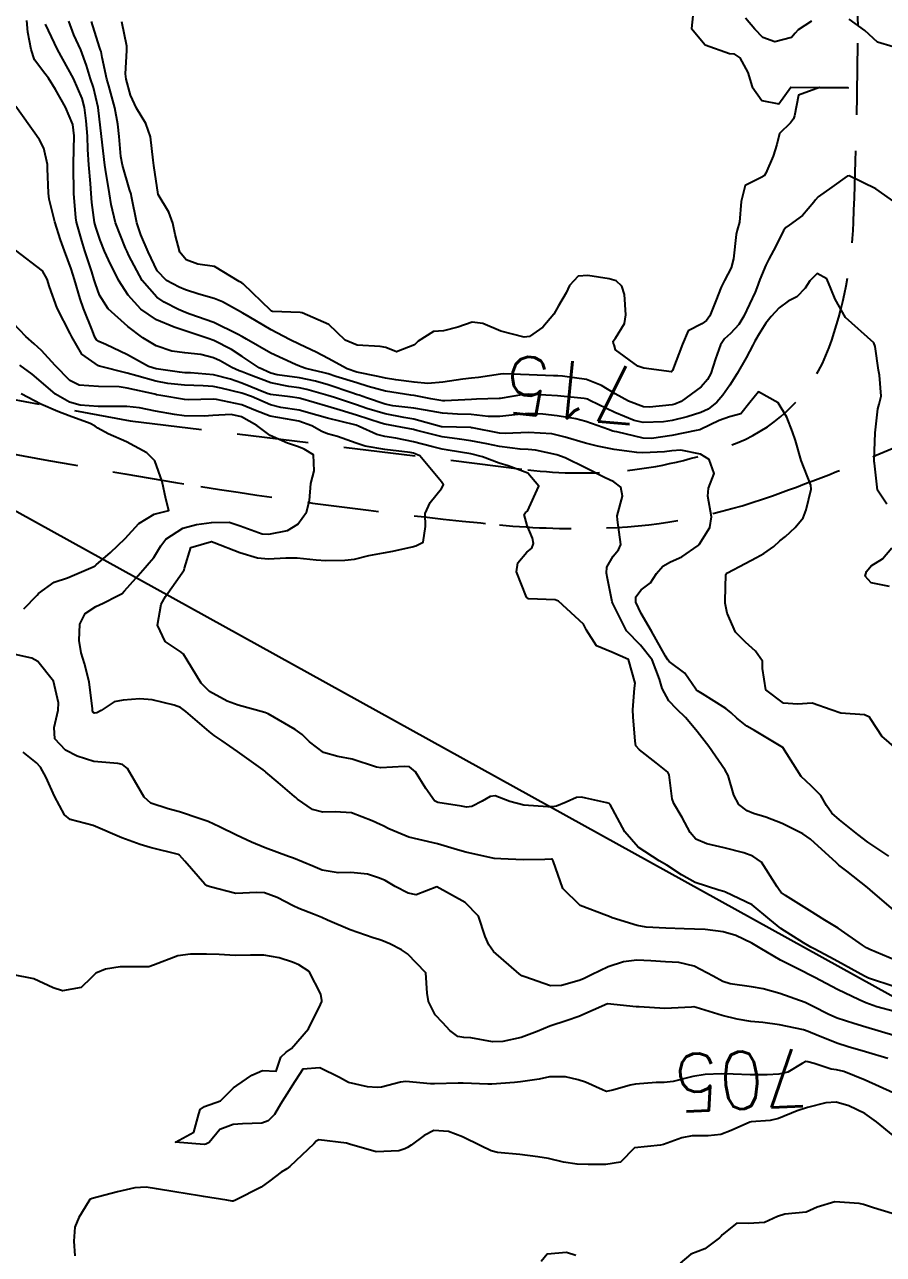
# Model space of a CAD drawing. Header units: metres. Extents: x 298520 to 308411, y 7433745 to 7450750.
# Drawn here: x 305175.1 to 305234.9, y 7437936.9 to 7438022.5 of the extents above; entities that cross this region are included whole.
import ezdxf
from ezdxf.enums import TextEntityAlignment as Align

# ---------------------------------------------------------------- set-up
doc = ezdxf.new("R2010")
doc.units = ezdxf.units.M
doc.header["$LTSCALE"] = 10
doc.linetypes.add('CONTINUO', pattern=[0])
doc.linetypes.add('DASHED', pattern=[0.75, 0.5, -0.25])
for name, color, linetype in [('Cotas', 45, 'Continuous'), ('Curvas de Nivel 1m', 11, 'Continuous'), ('Curvas de Nivel 5m', 15, 'Continuous'), ('TEXTO', 45, 'Continuous'), ('Vias Secundárias', 230, 'DASHED')]:
    doc.layers.add(name, color=color, linetype=linetype)
doc.styles.add('Style-STANDARD', font='STANDARD.shx')

msp = doc.modelspace()

# ---------------------------------------------------------------- linework, layer by layer
at = {"layer": 'Curvas de Nivel 1m', "flags": 128}
for points, elevation in [([(305235.301, 7437964.615), (305233.835, 7437965.594), (305233.134, 7437966.117), (305231.853, 7437967.141), (305231.324, 7437967.605), (305230.942, 7437968.144), (305230.56, 7437968.84), (305229.876, 7437969.515), (305229.173, 7437970.167), (305227.913, 7437972.18), (305225.924, 7437973.353), (305225.386, 7437973.667), (305224.689, 7437974.219), (305224.303, 7437974.589), (305223.943, 7437974.884), (305222.296, 7437975.908), (305221.961, 7437976.131), (305221.894, 7437976.183), (305221.836, 7437976.252), (305221.063, 7437977.352), (305219.982, 7437978.159), (305219.885, 7437978.281), (305219.732, 7437978.536), (305218.751, 7437980.293), (305218.021, 7437981.522), (305217.671, 7437982.304), (305217.655, 7437982.685), (305218.041, 7437983.15), (305218.688, 7437983.652), (305219.109, 7437984.289), (305219.534, 7437984.812), (305220.065, 7437985.116), (305220.869, 7437985.47), (305222.012, 7437986.251), (305222.084, 7437986.326), (305222.828, 7437987.51), (305222.94, 7437988.242), (305222.666, 7437989.696), (305222.723, 7437990.244), (305223.12, 7437991.259), (305222.769, 7437992.244), (305222.157, 7437992.618), (305220.788, 7437992.9), (305220.159, 7437992.853), (305219.661, 7437992.781), (305218.157, 7437992.702), (305217.736, 7437992.726), (305216.159, 7437992.942), (305214.983, 7437993.16), (305214.163, 7437993.384), (305212.744, 7437993.788), (305212.169, 7437993.945), (305211.816, 7437994.022), (305210.17, 7437994.122), (305208.545, 7437994.041), (305208.169, 7437994.067), (305206.274, 7437994.439), (305206.173, 7437994.458), (305206.154, 7437994.46), (305204.173, 7437994.508), (305204.123, 7437994.521), (305202.181, 7437995.053), (305201.502, 7437995.178), (305200.187, 7437995.43), (305198.917, 7437995.804), (305198.196, 7437996.047), (305196.655, 7437996.555), (305196.204, 7437996.7), (305194.74, 7437997.114), (305194.209, 7437997.228), (305193.476, 7437997.332), (305192.213, 7437997.589), (305190.688, 7437998.155), (305190.22, 7437998.342), (305190.007, 7437998.419), (305189.507, 7437998.641), (305188.688, 7437999.113), (305188.23, 7437999.33), (305187.352, 7437999.548), (305186.233, 7437999.66), (305185.334, 7437999.793), (305184.238, 7438000.17), (305183.296, 7438000.719), (305182.254, 7438001.498), (305180.891, 7438002.744), (305180.282, 7438003.688), (305180.006, 7438004.471), (305179.92, 7438004.756), (305179.752, 7438005.307), (305179.27, 7438006.766), (305179.046, 7438007.485), (305178.686, 7438008.775), (305178.635, 7438009.065), (305178.502, 7438010.778), (305178.48, 7438012.69), (305178.48, 7438012.779), (305178.474, 7438012.859), (305178.521, 7438014.778), (305178.425, 7438015.572), (305177.922, 7438016.785), (305177.226, 7438018.022), (305176.72, 7438018.797), (305176.466, 7438019.129), (305175.749, 7438020.084), (305175.517, 7438020.81), (305175.293, 7438022.02), (305175.217, 7438022.813)], 712), ([(305235.145, 7437989.127), (305234.491, 7437990.104), (305234.284, 7437991.975), (305234.267, 7437992.108), (305234.258, 7437992.213), (305234.344, 7437994.107), (305234.532, 7437995.771), (305234.614, 7437996.104), (305234.747, 7437996.641), (305234.643, 7437998.104), (305234.575, 7437998.453), (305234.347, 7438000.108), (305234.247, 7438000.372), (305232.273, 7438002.13), (305231.545, 7438003.401), (305231.24, 7438004.146), (305230.965, 7438004.815), (305230.303, 7438005.198), (305229.786, 7438004.677), (305229.466, 7438004.168), (305228.886, 7438003.575), (305228.284, 7438003.277), (305227.655, 7438002.81), (305227.099, 7438002.192), (305226.728, 7438001.733), (305226.255, 7438000.993), (305225.961, 7438000.491), (305225.803, 7438000.207), (305225.344, 7437999.323), (305224.732, 7437998.222), (305224.215, 7437997.43), (305223.712, 7437996.731), (305223.298, 7437996.239), (305222.69, 7437995.75), (305222.192, 7437995.51), (305221.237, 7437995.214), (305220.183, 7437994.969), (305219.594, 7437994.874), (305218.181, 7437994.814), (305217.536, 7437994.953), (305216.191, 7437995.511), (305214.456, 7437996.346), (305214.291, 7437996.436), (305214.204, 7437996.473), (305214.058, 7437996.497), (305212.206, 7437996.672), (305210.584, 7437996.772), (305210.207, 7437996.789), (305209.839, 7437996.771), (305208.204, 7437996.49), (305208.141, 7437996.483), (305206.546, 7437996.437), (305206.214, 7437996.429), (305204.344, 7437996.324), (305204.201, 7437996.334), (305203.365, 7437996.478), (305202.205, 7437996.693), (305201.977, 7437996.72), (305200.208, 7437996.99), (305199.016, 7437997.333), (305198.213, 7437997.576), (305196.748, 7437998.025), (305196.219, 7437998.203), (305195.937, 7437998.281), (305194.671, 7437998.583), (305194.328, 7437998.692), (305194.224, 7437998.742), (305193.95, 7437998.869), (305192.233, 7437999.639), (305190.526, 7438000.627), (305190.245, 7438000.793), (305189.908, 7438000.975), (305188.26, 7438001.795), (305186.573, 7438002.372), (305186.27, 7438002.472), (305185.795, 7438002.687), (305184.779, 7438003.203), (305184.281, 7438003.548), (305183.266, 7438004.72), (305182.319, 7438006.461), (305182.204, 7438006.731), (305182.095, 7438006.962), (305181.397, 7438008.739), (305181.101, 7438009.997), (305180.992, 7438010.744), (305180.703, 7438012.432), (305180.651, 7438012.747), (305180.413, 7438014.75), (305180.202, 7438016.754), (305179.855, 7438018.157), (305179.663, 7438018.762), (305179.382, 7438019.677), (305178.972, 7438020.773), (305178.498, 7438021.816), (305178.135, 7438022.784)], 714), ([(305221.631, 7438023.15), (305221.532, 7438022.26), (305222.496, 7438021.116), (305224.19, 7438020.531), (305224.487, 7438020.493), (305224.905, 7438020.224), (305225.469, 7438019.211), (305225.759, 7438018.211), (305226.449, 7438017.245), (305227.614, 7438017.02), (305228.463, 7438018.18), (305230.463, 7438018.16), (305232.463, 7438018.13), (305230.463, 7438018.16), (305229.007, 7438017.622), (305228.709, 7438016.177), (305228.642, 7438015.967), (305228.428, 7438015.701), (305227.662, 7438014.946), (305227.481, 7438014.189), (305227.234, 7438013.362), (305226.73, 7438012.197), (305226.594, 7438011.994), (305226.388, 7438011.886), (305225.274, 7438011.322), (305224.989, 7438010.221), (305224.892, 7438008.766), (305224.731, 7438008.224), (305224.656, 7438007.907), (305224.47, 7438006.228), (305224.307, 7438005.588), (305223.83, 7438004.704), (305223.612, 7438004.237), (305223.232, 7438003.292), (305222.823, 7438002.244), (305222.594, 7438001.921), (305222.265, 7438001.698), (305221.316, 7438001.205), (305220.913, 7438000.27), (305220.225, 7437998.44), (305220.148, 7437998.357), (305218.226, 7437998.603), (305217.793, 7437998.738), (305216.238, 7437999.872), (305216.139, 7438000.219), (305216.107, 7438000.322), (305216.086, 7438000.481), (305216.249, 7438000.7), (305216.869, 7438001.708), (305216.974, 7438002.313), (305216.87, 7438003.731), (305216.69, 7438004.316), (305216.298, 7438004.677), (305215.809, 7438004.819), (305214.304, 7438005.061), (305213.642, 7438005.017), (305213.036, 7438004.363), (305212.802, 7438003.851), (305212.279, 7438002.947), (305212.069, 7438002.578), (305211.942, 7438002.373), (305211.17, 7438001.47), (305210.249, 7438000.819), (305209.874, 7438000.77), (305208.254, 7438001.186), (305206.991, 7438001.704), (305206.263, 7438001.807), (305205.259, 7438001.454), (305204.254, 7438001.209), (305203.57, 7438001.16), (305202.492, 7438000.488), (305202.37, 7438000.36), (305202.24, 7438000.228), (305200.986, 7437999.752), (305200.238, 7438000.036), (305199.838, 7438000.115), (305198.24, 7438000.203), (305197.411, 7438000.548), (305196.259, 7438001.635), (305194.402, 7438002.457), (305194.271, 7438002.471), (305192.331, 7438002.551), (305192.272, 7438002.571), (305192.219, 7438002.611), (305190.291, 7438004.488), (305190.206, 7438004.546), (305190.026, 7438004.634), (305188.308, 7438005.684), (305187.134, 7438005.849), (305186.315, 7438006.151), (305185.887, 7438006.687), (305185.563, 7438007.919), (305185.383, 7438008.694), (305185.121, 7438009.469), (305184.363, 7438010.71), (305184.063, 7438012.713), (305184.022, 7438013.088), (305183.845, 7438014.716), (305183.51, 7438015.636), (305182.873, 7438016.726), (305182.452, 7438017.613), (305182.131, 7438018.733), (305182.094, 7438019.106), (305182.191, 7438020.733), (305182.186, 7438021.034), (305181.837, 7438022.737)], 716), ([(305229.911, 7438022.774), (305228.968, 7438022.175), (305228.755, 7438021.932), (305228.505, 7438021.646), (305227.348, 7438021.343), (305226.505, 7438021.648), (305225.944, 7438022.209), (305225.297, 7438022.995)], 716), ([(305235.601, 7438020.989), (305234.501, 7438021.304), (305233.614, 7438022.119), (305232.521, 7438022.913)], 716), ([(305235.828, 7437972.081), (305234.8, 7437972.975), (305234.07, 7437974.108), (305233.936, 7437974.284), (305233.588, 7437974.464), (305231.939, 7437974.567), (305231.283, 7437974.8), (305229.949, 7437975.26), (305228.926, 7437975.193), (305227.949, 7437975.268), (305226.715, 7437976.192), (305226.497, 7437977.676), (305226.477, 7437978.195), (305225.99, 7437978.9), (305225.293, 7437979.508), (305224.616, 7437980.221), (305224.023, 7437981.539), (305223.878, 7437982.232), (305223.876, 7437982.39), (305223.938, 7437984.231), (305223.983, 7437984.301), (305224.055, 7437984.347), (305225.289, 7437984.987), (305226.071, 7437985.404), (305226.585, 7437985.685), (305227.268, 7437986.188), (305227.706, 7437986.564), (305228.09, 7437986.888), (305228.77, 7437987.499), (305229.315, 7437988.168), (305229.539, 7437988.735), (305229.871, 7437990.163), (305229.844, 7437990.446), (305229.176, 7437992.17), (305228.781, 7437993.56), (305228.587, 7437994.176), (305228.188, 7437995.18), (305227.588, 7437996.186), (305226.21, 7437996.943), (305225.6, 7437996.209), (305224.977, 7437995.432), (305224.188, 7437995.209), (305223.473, 7437994.948), (305222.174, 7437994.333), (305222.112, 7437994.313), (305221.872, 7437994.255), (305220.169, 7437993.905), (305218.76, 7437993.701), (305218.167, 7437993.723), (305216.33, 7437994.16), (305216.172, 7437994.195), (305216.067, 7437994.217), (305215.766, 7437994.326), (305214.181, 7437994.889), (305213.479, 7437995.062), (305212.187, 7437995.281), (305211.176, 7437995.398), (305210.188, 7437995.436), (305209.238, 7437995.359), (305208.185, 7437995.226), (305207.37, 7437995.243), (305206.187, 7437995.373), (305205.232, 7437995.41), (305204.188, 7437995.458), (305203.007, 7437995.666), (305202.193, 7437995.817), (305200.716, 7437995.984), (305200.197, 7437996.084), (305198.883, 7437996.53), (305198.387, 7437996.719), (305198.205, 7437996.778), (305197.871, 7437996.879), (305196.212, 7437997.441), (305195.333, 7437997.692), (305194.216, 7437997.924), (305192.676, 7437998.148), (305192.219, 7437998.252), (305191.421, 7437998.618), (305190.231, 7437999.423), (305189.49, 7437999.896), (305188.242, 7438000.52), (305187.862, 7438000.664), (305186.251, 7438001.196), (305185.48, 7438001.466), (305184.262, 7438001.972), (305183.17, 7438002.721), (305182.282, 7438003.682), (305181.605, 7438004.737), (305180.903, 7438006.156), (305180.635, 7438006.747), (305180.331, 7438007.511), (305180.018, 7438008.433), (305179.94, 7438008.756), (305179.745, 7438010.148), (305179.695, 7438010.76), (305179.655, 7438011.479), (305179.544, 7438012.763), (305179.479, 7438013.839), (305179.448, 7438014.764), (305179.362, 7438015.832), (305179.239, 7438016.768), (305179.068, 7438017.39), (305178.463, 7438018.78), (305177.347, 7438020.791), (305176.509, 7438022.558)], 713), ([(305235.773, 7437960.741), (305234.181, 7437962.106), (305233.796, 7437962.428), (305232.362, 7437963.57), (305231.811, 7437963.983), (305231.731, 7437964.05), (305231.645, 7437964.133), (305229.837, 7437965.784), (305229.291, 7437966.166), (305227.85, 7437966.883), (305226.727, 7437967.318), (305225.857, 7437967.591), (305225.426, 7437967.774), (305224.848, 7437968.215), (305224.495, 7437968.846), (305224.083, 7437970.227), (305223.888, 7437970.591), (305222.738, 7437972.242), (305221.923, 7437973.289), (305221.494, 7437973.822), (305221.13, 7437974.262), (305220.514, 7437974.844), (305219.95, 7437975.433), (305219.497, 7437976.285), (305219.314, 7437976.942), (305218.787, 7437978.292), (305217.993, 7437979.303), (305217.019, 7437980.31), (305216.032, 7437982.256), (305216.015, 7437982.32), (305215.686, 7437983.962), (305215.609, 7437984.327), (305215.638, 7437984.747), (305216.071, 7437985.497), (305216.443, 7437985.951), (305216.625, 7437986.315), (305216.373, 7437988.045), (305216.365, 7437988.317), (305216.733, 7437989.697), (305216.617, 7437990.315), (305216.128, 7437990.682), (305215.465, 7437990.998), (305214.143, 7437991.669), (305212.744, 7437992.364), (305212.155, 7437992.563), (305210.658, 7437992.892), (305210.158, 7437992.935), (305209.606, 7437992.958), (305208.16, 7437993.153), (305207.265, 7437993.325), (305206.164, 7437993.545), (305205.365, 7437993.653), (305204.166, 7437993.816), (305202.393, 7437994.266), (305202.171, 7437994.325), (305201.28, 7437994.499), (305200.176, 7437994.707), (305199.915, 7437994.775), (305198.185, 7437995.334), (305197.06, 7437995.681), (305196.193, 7437995.929), (305194.29, 7437996.5), (305194.202, 7437996.52), (305193.579, 7437996.596), (305192.205, 7437996.773), (305191.971, 7437996.846), (305190.212, 7437997.565), (305189.41, 7437997.837), (305188.218, 7437998.139), (305186.62, 7437998.275), (305186.219, 7437998.288), (305185.853, 7437998.319), (305184.221, 7437998.546), (305183.696, 7437998.715), (305182.231, 7437999.54), (305180.725, 7438000.258), (305180.24, 7438000.462), (305180.069, 7438000.58), (305179.966, 7438000.754), (305179.792, 7438001.215), (305179.161, 7438002.767), (305178.934, 7438003.425), (305178.539, 7438004.776), (305178.304, 7438005.515), (305177.841, 7438006.785), (305177.568, 7438007.551), (305177.168, 7438008.792), (305176.78, 7438010.375), (305176.722, 7438010.796), (305176.671, 7438012.515), (305176.649, 7438012.797), (305176.404, 7438013.923), (305176.111, 7438014.506), (305175.893, 7438014.808), (305174.443, 7438016.83)], 711), ([(305235.714, 7437955.502), (305233.878, 7437956.108), (305233.724, 7437956.175), (305233.593, 7437956.243), (305231.734, 7437957.28), (305231.178, 7437957.579), (305230.082, 7437958.155), (305229.863, 7437958.277), (305229.745, 7437958.345), (305229.344, 7437958.567), (305227.757, 7437959.558), (305227.001, 7437960.188), (305225.778, 7437961.223), (305223.911, 7437962.109), (305223.792, 7437962.14), (305223.446, 7437962.233), (305221.798, 7437962.762), (305220.837, 7437963.298), (305219.81, 7437963.988), (305219.283, 7437964.285), (305217.827, 7437965.23), (305216.886, 7437966.31), (305215.862, 7437968.21), (305215.806, 7437968.265), (305215.641, 7437968.323), (305214.167, 7437968.647), (305213.867, 7437968.725), (305213.521, 7437968.699), (305212.808, 7437968.361), (305212.126, 7437968.101), (305211.86, 7437968.051), (305211.536, 7437968.052), (305209.861, 7437968.171), (305208.888, 7437968.41), (305207.867, 7437968.808), (305207.518, 7437968.771), (305206.958, 7437968.429), (305206.225, 7437968.071), (305205.859, 7437968.03), (305205.503, 7437968.089), (305203.862, 7437968.353), (305203.631, 7437968.472), (305203.02, 7437969.33), (305202.299, 7437970.486), (305201.888, 7437970.823), (305201.519, 7437970.865), (305199.887, 7437970.761), (305199.597, 7437970.813), (305197.895, 7437971.363), (305196.901, 7437971.547), (305195.902, 7437971.818), (305194.927, 7437972.575), (305194.411, 7437973.075), (305193.921, 7437973.425), (305192.029, 7437974.512), (305191.932, 7437974.565), (305191.809, 7437974.611), (305189.94, 7437975.131), (305189.187, 7437975.399), (305187.954, 7437976.07), (305187.374, 7437976.666), (305186.401, 7437978.254), (305186.147, 7437978.678), (305185.984, 7437978.812), (305184.863, 7437979.568), (305184.327, 7437980.705), (305184.575, 7437982.152), (305184.884, 7437982.697), (305186.05, 7437984.349), (305186.181, 7437984.55), (305186.214, 7437984.678), (305186.639, 7437986.11), (305188.081, 7437986.519), (305188.277, 7437986.46), (305190.07, 7437985.757), (305191.287, 7437985.395), (305192.064, 7437985.318), (305193.274, 7437985.388), (305194.065, 7437985.383), (305195.38, 7437985.254), (305196.063, 7437985.216), (305197.385, 7437985.225), (305198.064, 7437985.309), (305199.053, 7437985.545), (305200.071, 7437985.73), (305200.73, 7437985.847), (305202.078, 7437986.165), (305202.338, 7437986.228), (305202.841, 7437986.482), (305202.991, 7437987.583), (305202.986, 7437988.481), (305203.338, 7437989.251), (305204.12, 7437990.223), (305204.248, 7437990.468), (305204.126, 7437990.679), (305202.604, 7437992.485), (305202.155, 7437992.677), (305201.922, 7437992.725), (305200.157, 7437992.931), (305198.808, 7437993.179), (305198.161, 7437993.387), (305196.874, 7437993.845), (305196.168, 7437994.026), (305195.783, 7437994.18), (305195.091, 7437994.576), (305194.178, 7437994.913), (305193.787, 7437994.986), (305192.183, 7437995.251), (305191.151, 7437995.657), (305190.194, 7437996.049), (305188.43, 7437996.426), (305188.2, 7437996.441), (305186.488, 7437996.388), (305186.199, 7437996.41), (305184.556, 7437996.705), (305184.249, 7437996.755), (305184.203, 7437996.767), (305184.133, 7437996.781), (305182.208, 7437997.215), (305181.647, 7437997.298), (305180.209, 7437997.328), (305178.857, 7437997.417), (305178.212, 7437997.737), (305177.195, 7437998.79), (305176.233, 7437999.837), (305175.73, 7438000.3), (305175.152, 7438000.816), (305174.257, 7438001.749)], 709), ([(305235.69, 7437953.796), (305234.458, 7437954.102), (305233.697, 7437954.385), (305233.221, 7437954.594), (305231.711, 7437955.315), (305230.136, 7437956.154), (305229.865, 7437956.299), (305229.725, 7437956.373), (305229.316, 7437956.575), (305227.735, 7437957.369), (305226.323, 7437958.194), (305225.746, 7437958.545), (305224.62, 7437959.085), (305223.754, 7437959.341), (305222.489, 7437959.509), (305221.756, 7437959.533), (305221.034, 7437959.539), (305219.756, 7437959.585), (305218.383, 7437959.668), (305217.758, 7437959.782), (305216.017, 7437960.317), (305215.764, 7437960.417), (305215.605, 7437960.482), (305213.775, 7437961.182), (305212.574, 7437962.362), (305211.896, 7437964.285), (305211.851, 7437964.37), (305211.813, 7437964.399), (305211.779, 7437964.405), (305211.316, 7437964.377), (305209.812, 7437964.352), (305208.244, 7437964.416), (305207.813, 7437964.451), (305207.781, 7437964.453), (305205.82, 7437964.885), (305205.223, 7437965.048), (305203.828, 7437965.472), (305202.546, 7437965.769), (305201.835, 7437965.935), (305200.457, 7437966.511), (305200.047, 7437966.719), (305199.846, 7437966.814), (305199.296, 7437967.078), (305197.854, 7437967.618), (305196.704, 7437967.702), (305195.854, 7437967.672), (305195.135, 7437967.85), (305194.082, 7437968.587), (305193.964, 7437968.688), (305193.865, 7437968.769), (305192.744, 7437969.732), (305191.881, 7437970.456), (305191.798, 7437970.527), (305191.686, 7437970.613), (305189.902, 7437971.889), (305188.838, 7437972.646), (305188.282, 7437973.02), (305187.919, 7437973.283), (305186.311, 7437974.676), (305185.937, 7437974.964), (305185.489, 7437975.138), (305183.945, 7437975.504), (305183.099, 7437975.565), (305181.944, 7437975.473), (305181.314, 7437975.365), (305180.405, 7437974.745), (305180.093, 7437974.587), (305179.931, 7437974.569), (305179.814, 7437974.634), (305179.804, 7437974.752), (305179.806, 7437974.881), (305179.554, 7437976.756), (305179.244, 7437978.029), (305179.017, 7437978.764), (305178.863, 7437979.639), (305178.905, 7437980.766), (305179.274, 7437981.501), (305180.022, 7437981.995), (305180.546, 7437982.224), (305181.549, 7437982.735), (305181.852, 7437982.914), (305182.036, 7437983.081), (305182.805, 7437983.963), (305183.462, 7437984.716), (305183.74, 7437985.031), (305184.063, 7437985.407), (305184.55, 7437986.229), (305184.897, 7437986.698), (305186.091, 7437987.463), (305187.053, 7437987.711), (305188.095, 7437987.86), (305189.318, 7437987.865), (305190.093, 7437987.615), (305191.631, 7437987.071), (305192.087, 7437987.034), (305193.384, 7437987.303), (305194.094, 7437987.735), (305194.715, 7437988.581), (305194.911, 7437989.378), (305195.006, 7437990.577), (305195.252, 7437991.457), (305195.204, 7437992.574), (305194.54, 7437992.968), (305194.158, 7437993.126), (305193.387, 7437993.372), (305192.166, 7437993.901), (305191.245, 7437994.619), (305190.182, 7437995.22), (305189.457, 7437995.368), (305188.183, 7437995.304), (305187.581, 7437995.267), (305186.182, 7437995.292), (305185.507, 7437995.366), (305184.187, 7437995.618), (305183.078, 7437995.832), (305182.191, 7437995.923), (305181.007, 7437995.926), (305180.191, 7437995.935), (305178.93, 7437996.031), (305178.195, 7437996.24), (305177.214, 7437996.79), (305176.212, 7437997.659), (305175.601, 7437998.194), (305174.734, 7437998.822)], 708), ([(305175, 7437981.833), (305175.945, 7437982.801), (305176.034, 7437982.895), (305177.134, 7437983.697), (305178.045, 7437983.993), (305179.85, 7437984.753), (305179.976, 7437984.83), (305180.055, 7437984.894), (305181.054, 7437985.754), (305182.083, 7437986.73), (305183.025, 7437987.79), (305184.1, 7437988.422), (305185.117, 7437988.695), (305184.901, 7437989.489), (305184.644, 7437990.702), (305184.145, 7437992.157), (305183.578, 7437992.716), (305182.16, 7437993.479), (305180.881, 7437994.028), (305180.17, 7437994.42), (305179.987, 7437994.568), (305179.626, 7437994.758), (305178.181, 7437995.291), (305177.383, 7437995.59), (305176.192, 7437996.089), (305174.82, 7437996.821)], 707), ([(305235.347, 7437983.392), (305234.048, 7437983.638), (305233.639, 7437984.114), (305233.724, 7437984.447), (305234.064, 7437984.832), (305234.85, 7437985.32), (305235.508, 7437986.089)], 714), ([(305235.648, 7437952.116), (305233.679, 7437952.694), (305232.849, 7437952.951), (305231.685, 7437953.332), (305231.117, 7437953.569), (305229.971, 7437954.156), (305229.695, 7437954.297), (305229.449, 7437954.41), (305227.706, 7437955.036), (305226.541, 7437955.362), (305225.713, 7437955.508), (305224.232, 7437955.706), (305223.718, 7437955.869), (305223.049, 7437956.237), (305221.73, 7437956.937), (305220.656, 7437957.19), (305219.732, 7437957.236), (305218.715, 7437957.309), (305217.733, 7437957.358), (305216.794, 7437957.247), (305215.729, 7437956.887), (305214.57, 7437956.337), (305214.007, 7437956.057), (305213.717, 7437955.947), (305212.478, 7437955.596), (305211.711, 7437955.582), (305209.922, 7437956.195), (305209.721, 7437956.281), (305209.527, 7437956.402), (305207.738, 7437957.974), (305207.405, 7437958.423), (305207.166, 7437959.009), (305206.695, 7437960.431), (305205.777, 7437961.39), (305203.793, 7437962.47), (305202.359, 7437961.909), (305201.786, 7437962.021), (305200.887, 7437962.504), (305200.186, 7437962.903), (305199.799, 7437963.081), (305198.969, 7437963.361), (305197.802, 7437963.472), (305196.915, 7437963.435), (305195.804, 7437963.637), (305195.144, 7437963.907), (305193.812, 7437964.465), (305193.452, 7437964.594), (305191.821, 7437965.18), (305190.867, 7437965.585), (305189.834, 7437966.06), (305188.637, 7437966.652), (305187.847, 7437967.021), (305187.303, 7437967.21), (305185.853, 7437967.705), (305185.07, 7437967.907), (305183.859, 7437968.289), (305183.397, 7437968.715), (305182.727, 7437969.869), (305182.234, 7437970.726), (305181.887, 7437970.995), (305181.568, 7437971.053), (305179.897, 7437971.205), (305178.718, 7437971.585), (305177.905, 7437971.992), (305177.179, 7437972.787), (305177.131, 7437973.578), (305177.4, 7437974.785), (305177.438, 7437975.287), (305177.085, 7437976.789), (305175.977, 7437978.17), (305175.564, 7437978.392), (305173.982, 7437978.753)], 707), ([(305235.221, 7437950.523), (305233.656, 7437950.976), (305232.468, 7437951.315), (305231.665, 7437951.578), (305230.228, 7437952.152), (305229.841, 7437952.324), (305229.675, 7437952.394), (305229.339, 7437952.501), (305227.68, 7437952.858), (305226.5, 7437953.016), (305225.682, 7437953.101), (305224.715, 7437953.246), (305223.686, 7437953.516), (305221.871, 7437954.069), (305221.691, 7437954.1), (305221.529, 7437954.09), (305219.69, 7437953.993), (305217.886, 7437954.103), (305217.691, 7437954.123), (305215.693, 7437954.32), (305213.684, 7437953.438), (305212.882, 7437953.157), (305211.677, 7437952.771), (305210.783, 7437952.383), (305209.669, 7437951.974), (305208.389, 7437951.689), (305207.666, 7437951.678), (305206.159, 7437951.944), (305205.668, 7437951.981), (305205.262, 7437952.04), (305204.706, 7437952.455), (305204.213, 7437952.996), (305203.684, 7437953.56), (305203.206, 7437954.475), (305203.117, 7437955.061), (305203.028, 7437956.477), (305201.736, 7437957.797), (305201.324, 7437958.081), (305200.524, 7437958.508), (305199.957, 7437958.729), (305199.746, 7437958.798), (305199.347, 7437958.924), (305197.752, 7437959.475), (305196.173, 7437960.15), (305195.77, 7437960.338), (305195.196, 7437960.569), (305194.164, 7437960.972), (305193.778, 7437961.147), (305192.669, 7437961.717), (305191.787, 7437962.054), (305191.234, 7437962.065), (305189.786, 7437961.996), (305187.987, 7437962.462), (305187.792, 7437962.54), (305187.622, 7437962.662), (305186.219, 7437964.266), (305185.849, 7437964.68), (305185.813, 7437964.702), (305185.779, 7437964.715), (305183.82, 7437965.2), (305183.119, 7437965.422), (305181.83, 7437965.885), (305179.843, 7437966.75), (305178.238, 7437967.165), (305177.85, 7437967.49), (305177.15, 7437968.787), (305176.577, 7437970.099), (305176.182, 7437970.797), (305175.896, 7437971.103), (305174.953, 7437971.864)], 706), ([(305235.589, 7437945.141), (305234.427, 7437946.102), (305233.609, 7437946.683), (305232.513, 7437947.222), (305231.616, 7437947.481), (305230.896, 7437947.421), (305229.612, 7437947.094), (305228.909, 7437946.868), (305227.605, 7437946.341), (305227.027, 7437946.189), (305225.707, 7437946.102), (305225.601, 7437946.079), (305224.309, 7437945.506), (305223.588, 7437945.213), (305222.703, 7437945.122), (305221.586, 7437945.134), (305220.864, 7437944.981), (305219.577, 7437944.528), (305219.375, 7437944.483), (305217.573, 7437944.3), (305216.59, 7437943.282), (305215.561, 7437943.122), (305214.345, 7437943.123), (305213.561, 7437943.141), (305212.625, 7437943.296), (305211.565, 7437943.536), (305210.841, 7437943.657), (305209.567, 7437943.814), (305208.02, 7437943.964), (305207.569, 7437944.072), (305206.847, 7437944.427), (305205.582, 7437945.056), (305204.608, 7437945.435), (305203.588, 7437945.488), (305202.912, 7437945.148), (305202, 7437944.486), (305201.752, 7437944.307), (305201.57, 7437944.211), (305201.144, 7437944.072), (305199.568, 7437943.999), (305197.715, 7437944.539), (305197.574, 7437944.593), (305197.504, 7437944.611), (305195.577, 7437944.856), (305195.389, 7437944.75), (305195.211, 7437944.565), (305193.557, 7437942.979), (305193.328, 7437942.819), (305192.947, 7437942.596), (305192.162, 7437941.988), (305191.542, 7437941.54), (305189.771, 7437940.636), (305189.607, 7437940.564), (305189.532, 7437940.563), (305189.158, 7437940.644), (305187.535, 7437940.889), (305187.264, 7437940.934), (305185.538, 7437941.216), (305184.263, 7437941.422), (305183.541, 7437941.554), (305182.751, 7437941.508), (305181.538, 7437941.222), (305179.777, 7437940.756), (305179.607, 7437940.684), (305179.53, 7437940.584), (305178.852, 7437939.428), (305178.562, 7437938.769), (305178.485, 7437937.778), (305178.559, 7437936.769)], 704), ([(305235.519, 7437939.711), (305234.22, 7437940.103), (305233.526, 7437940.333), (305233.224, 7437940.417), (305231.529, 7437940.518), (305230.297, 7437940.148), (305229.528, 7437939.813), (305228.034, 7437939.666), (305227.523, 7437939.512), (305226.624, 7437939.086), (305225.515, 7437939.025), (305224.696, 7437939.038), (305223.674, 7437938.228), (305223.601, 7437938.13), (305223.501, 7437938.018), (305222.47, 7437937.263), (305221.489, 7437936.887), (305220.744, 7437936.261)], 703), ([(305213.487, 7437936.787), (305212.839, 7437937.007), (305211.488, 7437936.882), (305211.066, 7437936.376)], 703)]:
    msp.add_lwpolyline(points, dxfattribs=dict(at, elevation=elevation))
at = {"layer": 'Curvas de Nivel 5m', "flags": 128}
for points, elevation in [([(305235.798, 7438010.088), (305234.378, 7438011.107), (305232.515, 7438012.005), (305232.39, 7438011.967), (305231.322, 7438011.203), (305230.369, 7438010.533), (305230.189, 7438010.339), (305230.07, 7438010.163), (305229.285, 7438009.239), (305228.347, 7438008.555), (305228.124, 7438008.403), (305227.956, 7438008.184), (305227.411, 7438007.105), (305226.935, 7438006.194), (305226.723, 7438005.782), (305226.299, 7438004.782), (305226.103, 7438004.203), (305225.977, 7438003.892), (305225.177, 7438002.216), (305224.84, 7438001.646), (305224.255, 7438001.02), (305223.841, 7438000.642), (305223.559, 7438000.237), (305223.216, 7437999.258), (305222.895, 7437998.243), (305222.66, 7437997.804), (305222.213, 7437997.292), (305220.823, 7437996.271), (305220.381, 7437996.097), (305220.2, 7437996.058), (305218.618, 7437995.875), (305218.197, 7437995.909), (305217.143, 7437996.311), (305216.208, 7437996.821), (305215.266, 7437997.387), (305214.218, 7437997.82), (305212.541, 7437998.045), (305212.22, 7437998.063), (305211.925, 7437998.08), (305210.22, 7437998.128), (305208.442, 7437998.197), (305208.221, 7437998.184), (305206.706, 7437997.947), (305206.217, 7437997.897), (305205.603, 7437997.836), (305204.214, 7437997.621), (305203.154, 7437997.54), (305202.214, 7437997.623), (305200.935, 7437997.783), (305200.217, 7437997.904), (305199.714, 7437998.014), (305198.221, 7437998.324), (305197.551, 7437998.547), (305196.23, 7437999.287), (305195.382, 7437999.72), (305194.239, 7438000.243), (305193.519, 7438000.597), (305192.253, 7438001.277), (305190.715, 7438002.177), (305190.27, 7438002.431), (305189.906, 7438002.636), (305188.858, 7438003.23), (305188.281, 7438003.453), (305187.197, 7438003.758), (305186.287, 7438004.054), (305185.842, 7438004.24), (305184.945, 7438004.7), (305184.303, 7438005.386), (305183.671, 7438006.717), (305183.157, 7438007.9), (305182.881, 7438008.725), (305182.524, 7438010.566), (305182.481, 7438010.729), (305182.368, 7438011.057), (305181.89, 7438012.735), (305181.78, 7438013.355), (305181.649, 7438014.738), (305181.563, 7438015.601), (305181.356, 7438016.741), (305180.933, 7438018.271), (305180.806, 7438018.747), (305180.478, 7438020.253), (305180.39, 7438020.659), (305180.358, 7438020.752), (305180.285, 7438020.954), (305179.732, 7438022.762)], 715), ([(305235.736, 7437957.373), (305233.957, 7437958.108), (305233.744, 7437958.211), (305233.453, 7437958.405), (305231.757, 7437959.587), (305231.42, 7437959.796), (305230.825, 7437960.144), (305229.773, 7437960.825), (305228.088, 7437961.877), (305227.791, 7437962.085), (305227.702, 7437962.181), (305227.505, 7437962.474), (305226.407, 7437964.194), (305225.819, 7437964.619), (305225.182, 7437964.85), (305223.827, 7437965.179), (305222.617, 7437965.456), (305221.836, 7437965.784), (305221.439, 7437966.256), (305220.884, 7437967.296), (305220.3, 7437968.273), (305220.184, 7437968.593), (305219.987, 7437970.278), (305219.886, 7437970.456), (305219.067, 7437971.117), (305217.909, 7437972.021), (305217.666, 7437972.302), (305217.603, 7437972.616), (305217.477, 7437974.305), (305217.45, 7437974.795), (305217.565, 7437976.304), (305217.617, 7437976.653), (305217.157, 7437978.308), (305215.988, 7437978.824), (305214.922, 7437979.266), (305214.213, 7437980.347), (305214.009, 7437980.767), (305212.265, 7437982.368), (305212.034, 7437982.465), (305210.169, 7437982.533), (305210.035, 7437982.648), (305209.349, 7437984.407), (305209.425, 7437985.044), (305210.074, 7437985.791), (305210.405, 7437986.068), (305210.533, 7437986.393), (305210.459, 7437986.767), (305210.095, 7437987.637), (305209.87, 7437988.402), (305209.967, 7437988.538), (305210.105, 7437988.651), (305210.907, 7437990.388), (305210.136, 7437991.286), (305208.763, 7437991.794), (305208.146, 7437991.974), (305206.97, 7437992.432), (305206.155, 7437992.641), (305204.582, 7437992.889), (305204.158, 7437992.958), (305203.521, 7437993.114), (305202.163, 7437993.481), (305200.939, 7437993.728), (305200.166, 7437993.839), (305199.621, 7437993.972), (305198.383, 7437994.537), (305198.174, 7437994.621), (305198.066, 7437994.65), (305196.181, 7437995.111), (305195.424, 7437995.332), (305194.189, 7437995.666), (305192.925, 7437995.87), (305192.194, 7437996.039), (305190.876, 7437996.623), (305190.205, 7437996.872), (305188.761, 7437997.204), (305188.209, 7437997.318), (305187.502, 7437997.376), (305186.21, 7437997.41), (305185.042, 7437997.528), (305184.213, 7437997.688), (305182.877, 7437998.062), (305182.218, 7437998.246), (305180.283, 7437998.749), (305180.223, 7437998.767), (305179.043, 7437999.58), (305178.35, 7438000.778), (305178.247, 7438001.023), (305177.327, 7438002.789), (305176.808, 7438004.274), (305176.633, 7438004.797), (305176.302, 7438005.395), (305174.425, 7438006.828)], 710), ([(305235.585, 7437948.128), (305233.632, 7437948.993), (305232.159, 7437949.604), (305231.639, 7437949.723), (305231.266, 7437949.762), (305230.087, 7437950.153), (305229.645, 7437950.289), (305229.511, 7437950.296), (305229.255, 7437950.164), (305228.25, 7437949.561), (305227.635, 7437949.415), (305226.817, 7437949.375), (305225.635, 7437949.376), (305224.439, 7437949.418), (305223.635, 7437949.433), (305222.484, 7437949.392), (305221.633, 7437949.25), (305220.266, 7437948.907), (305219.629, 7437948.839), (305219.068, 7437948.846), (305217.627, 7437948.734), (305217.268, 7437948.662), (305216.065, 7437948.316), (305215.71, 7437948.231), (305215.622, 7437948.225), (305215.539, 7437948.238), (305215.346, 7437948.324), (305214.141, 7437948.855), (305213.633, 7437949.019), (305212.757, 7437949.238), (305211.636, 7437949.224), (305210.933, 7437949.08), (305209.63, 7437948.894), (305209.196, 7437948.838), (305207.627, 7437948.716), (305207.336, 7437948.715), (305205.628, 7437948.795), (305205.274, 7437948.8), (305203.627, 7437948.74), (305203.344, 7437948.756), (305201.629, 7437948.9), (305201.264, 7437948.86), (305199.93, 7437948.515), (305199.623, 7437948.482), (305198.954, 7437948.527), (305197.628, 7437948.85), (305197.001, 7437949.178), (305195.643, 7437949.867), (305194.461, 7437949.758), (305193.688, 7437948.589), (305193.622, 7437948.471), (305192.887, 7437947.32), (305192.487, 7437946.601), (305192.036, 7437946.166), (305191.594, 7437946.01), (305190.252, 7437945.971), (305189.592, 7437945.909), (305188.662, 7437945.574), (305187.93, 7437944.656), (305187.69, 7437944.541), (305187.572, 7437944.529), (305185.573, 7437944.68), (305186.869, 7437945.381), (305187.201, 7437946.664), (305187.306, 7437946.962), (305187.608, 7437947.157), (305188.707, 7437947.554), (305189.621, 7437948.466), (305189.844, 7437948.637), (305190.895, 7437949.36), (305191.639, 7437949.684), (305192.602, 7437949.637), (305192.911, 7437950.597), (305193.301, 7437950.949), (305193.659, 7437951.198), (305194.85, 7437952.572), (305195.69, 7437954.273), (305195.773, 7437954.478), (305195.786, 7437954.559), (305195.699, 7437954.989), (305194.897, 7437956.572), (305194.176, 7437957.032), (305193.729, 7437957.214), (305192.797, 7437957.534), (305191.734, 7437957.715), (305190.813, 7437957.703), (305189.733, 7437957.696), (305188.628, 7437957.757), (305187.734, 7437957.783), (305186.615, 7437957.79), (305185.733, 7437957.658), (305184.041, 7437957.02), (305183.725, 7437956.903), (305183.541, 7437956.896), (305181.725, 7437956.902), (305180.703, 7437956.745), (305180.025, 7437956.448), (305179.714, 7437956.134), (305179.003, 7437955.467), (305177.7, 7437955.221), (305177.056, 7437955.433), (305175.712, 7437956.062), (305174.181, 7437956.358)], 705)]:
    msp.add_lwpolyline(points, dxfattribs=dict(at, elevation=elevation))
at = {"layer": 'TEXTO', "linetype": 'CONTINUO'}
msp.add_polyline3d([(305162.757, 7437995.112, 0), (305354.434, 7437889.083, 0.261)], dxfattribs=at)
at = {"layer": 'Vias Secundárias'}
msp.add_lwpolyline([(305141.565, 7438025.598, -0.06379), (305143.319, 7438014.243, 0.070867), (305144.881, 7438005, 0.255946), (305149.038, 7438001.042), (305182.428, 7437994.943), (305210.126, 7437991.528, 0.058), (305217.09, 7437991.481, 0.068939), (305224.725, 7437993.404, 0.212664), (305231.124, 7438000.038, 0.077814), (305232.826, 7438008.754, 0.007145), (305233.147, 7438022.506), (305232.082, 7438051.139)], format="xyb", dxfattribs=at)
at = {"layer": 'Vias Secundárias', "elevation": 711.354}
msp.add_lwpolyline([(305254.183, 7437985.748), (305251.958, 7437987.112, -0.049401), (305249.863, 7437988.699, 0.042868), (305244.951, 7437992.523, 0.252548), (305236.066, 7437993.244, -0.01753), (305227.18, 7437989.709, -0.076474), (305215.611, 7437987.473, -0.033768), (305208.156, 7437987.69, -0.015456), (305187.351, 7437990.36, -0.014727), (305159.144, 7437995.725, 0.010621), (305144.986, 7437998.539, 0.097964), (305136.881, 7437998.374, 0.129671), (305123.083, 7437991.303, 0.121394), (305120.472, 7437987.468), (305111.724, 7437969.608, -0.00418), (305104.063, 7437954.293, 0.010516), (305100.812, 7437947.583, 0.036602), (305100.591, 7437946.991, 0.001362)], format="xyb", dxfattribs=at)

# ---------------------------------------------------------------- texts
at = {"layer": 'Cotas', "style": 'Style-STANDARD'}
for s, rotation, p in [('715', 174.55068, (305213.207, 7437997.082, 715)), ('705', 182.5603, (305225.003, 7437948.997, 705))]:
    msp.add_text(s, height=4, rotation=rotation, dxfattribs=at).set_placement(p, align=Align.MIDDLE_CENTER)

doc.saveas('drawing.dxf')
